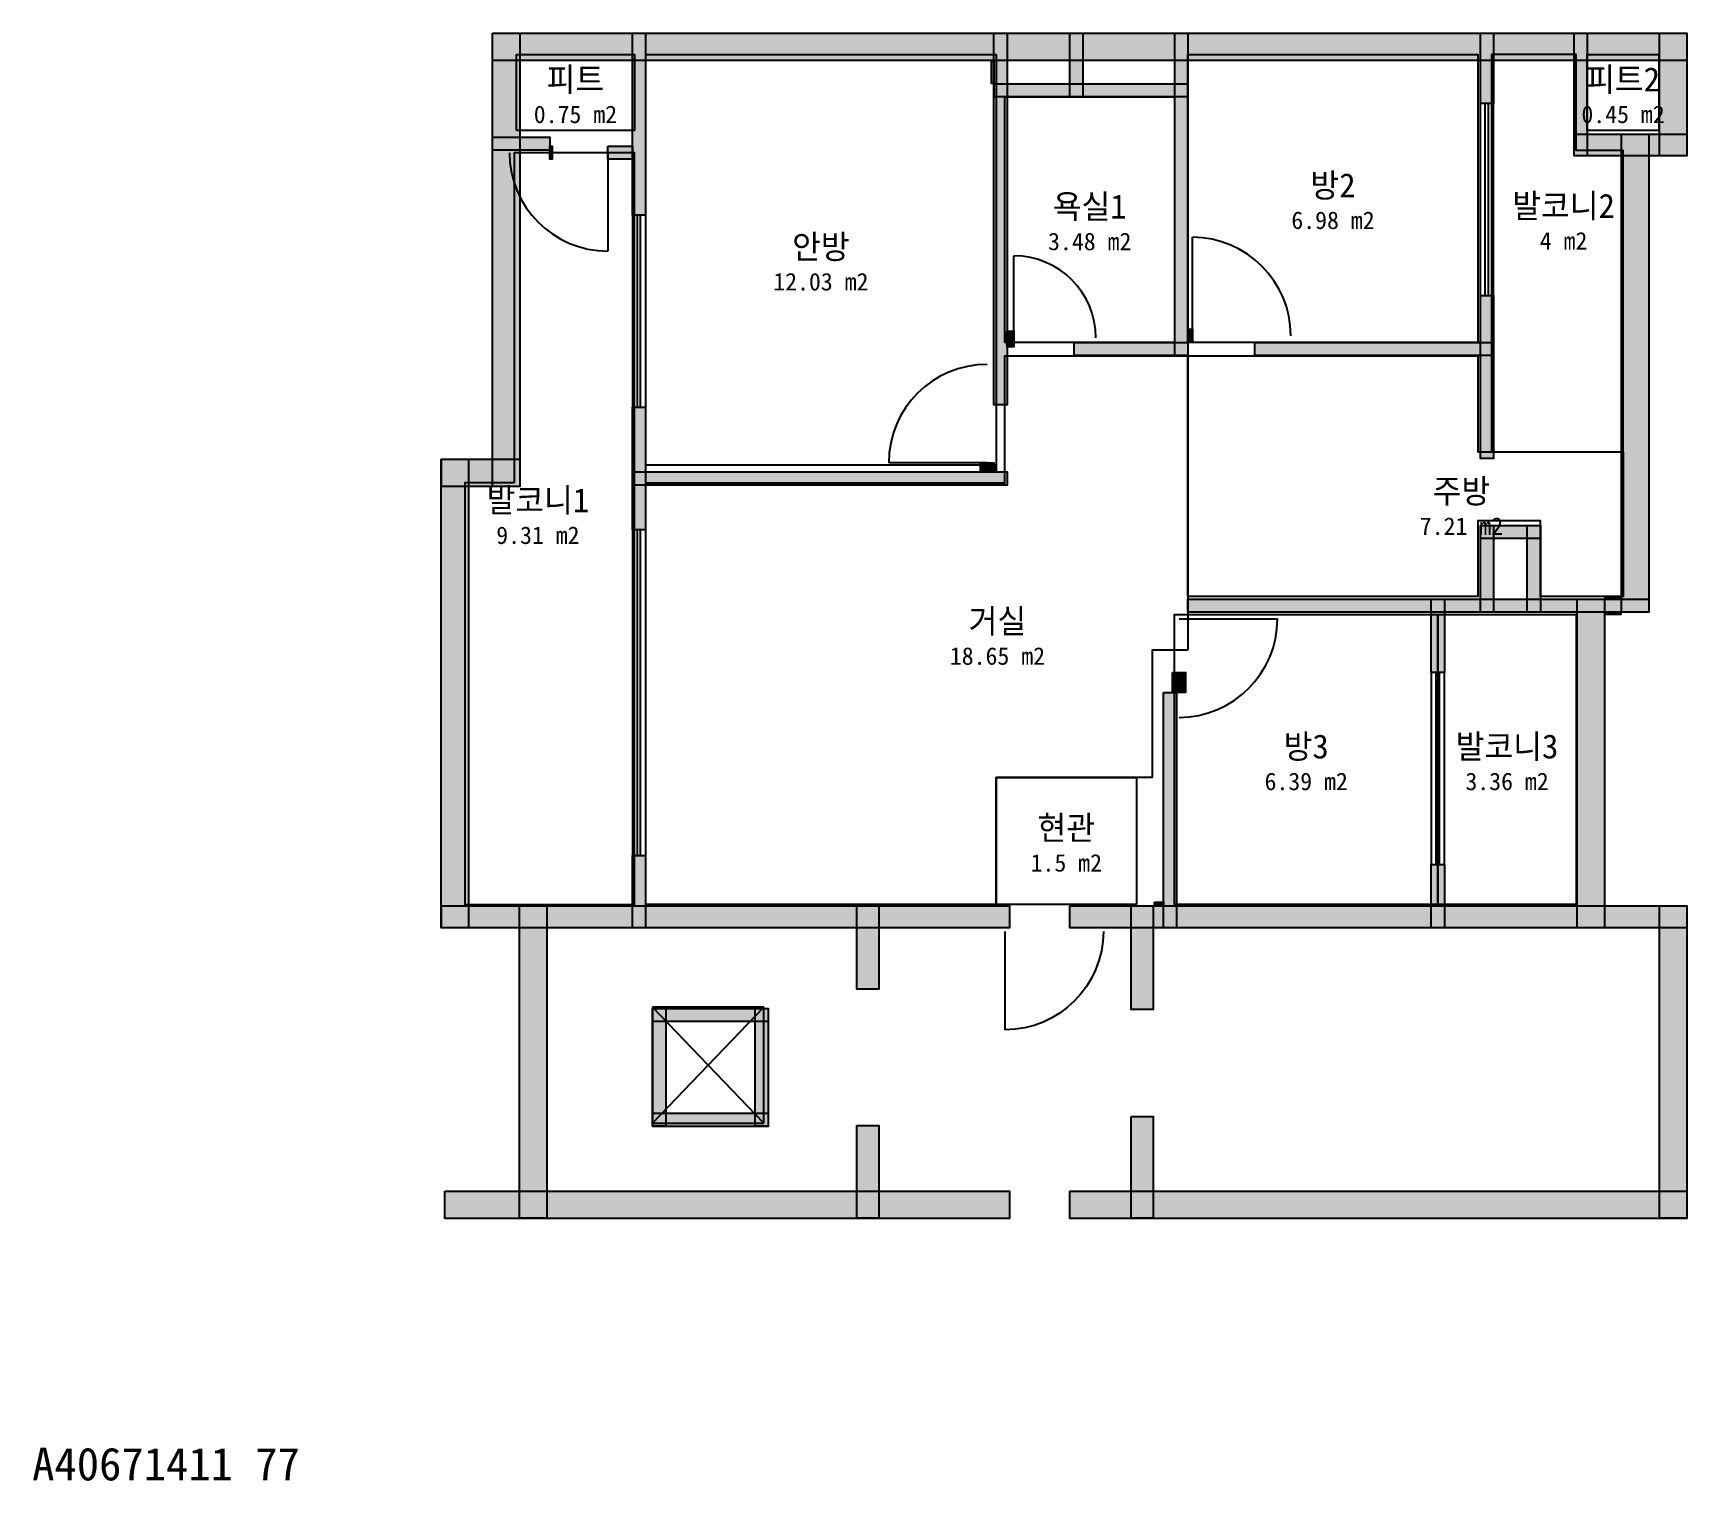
# Model space of a CAD drawing. Header units: millimetres. Extents: x 9 to 15135, y -905 to 12339.
import ezdxf
from ezdxf.enums import TextEntityAlignment as Align

# ---------------------------------------------------------------- set-up
doc = ezdxf.new("R2010")
doc.units = ezdxf.units.MM
for name, color, linetype in [('A-ANNO-TEXT', 7, 'Continuous'), ('A-AREA', 9, 'Continuous'), ('A-AREA-IDEN', 7, 'Continuous'), ('A-DOOR', 4, 'Continuous'), ('A-FLOR-EVTR', 8, 'Continuous'), ('A-GLAZ', 5, 'Continuous'), ('A-WALL-EXTR', 7, 'Continuous'), ('A-WALL-PATT', 8, 'Continuous'), ('A-WALL-PRTN', 8, 'Continuous'), ('A-WALL-STRC', 7, 'Continuous')]:
    doc.layers.add(name, color=color, linetype=linetype)

# ---------------------------------------------------------------- blocks, each defined once
blk = doc.blocks.new('JJ-DOOR-SWING')
blk.add_line((0, 0), (0, 1000))
blk.add_arc((0, 0), 1000, 0, 90)
at = {"flags": 1}
for tag, p in [('WIDTH', (0, -150)), ('TYPE', (0, -250))]:
    blk.add_attdef(tag, p, '', height=80, dxfattribs=at)
blk = doc.blocks.new('JJ-WIN-DOUBLE')
for p, q in [((1000, 500), (0, 500)), ((0, 500), (0, -500)), ((1000, -500), (1000, 500)), ((0, 120), (1000, 120)), ((0, -120), (1000, -120)), ((0, -500), (1000, -500))]:
    blk.add_line(p, q)
at = {"flags": 1}
for tag, p in [('WIDTH', (0, -700)), ('TYPE', (0, -800))]:
    blk.add_attdef(tag, p, '', height=80, dxfattribs=at)
blk = doc.blocks.new('JJ-EVTR')
for p, q in [((1000, 1000), (0, 1000)), ((0, 1000), (0, 0)), ((0, 0), (1000, 1000)), ((1000, 0), (0, 1000)), ((1000, 0), (1000, 1000)), ((0, 0), (1000, 0))]:
    blk.add_line(p, q)

msp = doc.modelspace()

# ---------------------------------------------------------------- linework, layer by layer
at = {"layer": 'A-AREA'}
for points in [[(4429, 11449), (4429, 12143), (5510, 12143), (5510, 11449)], [(8816, 8388), (5612, 8388), (5612, 12143), (8816, 12143)], [(13224, 9510), (10571, 9510), (10571, 12143), (13224, 12143)], [(13347, 12143), (13347, 8510), (14551, 8510), (14551, 11265), (14122, 11265), (14122, 12143)], [(14224, 11449), (14224, 12143), (14878, 12143), (14878, 11449)], [(8898, 9510), (8898, 11755), (10449, 11755), (10449, 9510)], [(4408, 8224), (3959, 8224), (3959, 4367), (5510, 4367), (5510, 11245), (4408, 11245)], [(10571, 6694), (10245, 6694), (10245, 5531), (8816, 5531), (8816, 4367), (5612, 4367), (5612, 8224), (8898, 8224), (8898, 9388), (10571, 9388)], [(14551, 8510), (14551, 7184), (13796, 7184), (13796, 7878), (13224, 7878), (13224, 7184), (10571, 7184), (10571, 9388), (13224, 9388), (13224, 8510)], [(12857, 4367), (10449, 4367), (10449, 7020), (12857, 7020)], [(12857, 4367), (12857, 7020), (14122, 7020), (14122, 4367)], [(10102, 4367), (8816, 4367), (8816, 5531), (10102, 5531)]]:
    msp.add_lwpolyline(points, close=True, dxfattribs=at)
at = {"layer": 'A-WALL-EXTR'}
for points in [[(4212, 12339), (15135, 12339), (15135, 12089), (4212, 12089)], [(4212, 12339), (4462, 12339), (4462, 8192), (4212, 8192)], [(14885, 12339), (15135, 12339), (15135, 11216), (14885, 11216)], [(8776, 12082), (8796, 12082), (8796, 11878), (8776, 11878)], [(14538, 11416), (14788, 11416), (14788, 7043), (14538, 7043)], [(8918, 9490), (8980, 9490), (8980, 9469), (8918, 9469)], [(3742, 8441), (3992, 8441), (3992, 4155), (3742, 4155)], [(3743, 8441), (4461, 8441), (4461, 8191), (3743, 8191)], [(8796, 8388), (8816, 8388), (8816, 8327), (8796, 8327)], [(14130, 7161), (14380, 7161), (14380, 4155), (14130, 4155)], [(14388, 7184), (14531, 7184), (14531, 7163), (14388, 7163)], [(14388, 7041), (14531, 7041), (14531, 7020), (14388, 7020)], [(10265, 4388), (10347, 4388), (10347, 4367), (10265, 4367)], [(4457, 4355), (4707, 4355), (4707, 1498), (4457, 1498)], [(14885, 4355), (15135, 4355), (15135, 1498), (14885, 1498)], [(3776, 1747), (8939, 1747), (8939, 1497), (3776, 1497)], [(9490, 1747), (15135, 1747), (15135, 1497), (9490, 1497)]]:
    msp.add_lwpolyline(points, close=True, dxfattribs=at)
at = {"layer": 'A-WALL-PATT', "color": 8}
for points in [[(4212, 12339), (15135, 12339), (4212, 12089), (15135, 12089)], [(4212, 12339), (4462, 12339), (4212, 8192), (4462, 8192)], [(5491, 12339), (5611, 12339), (5491, 10673), (5611, 10673)], [(8797, 12339), (8917, 12339), (8797, 8939), (8917, 8939)], [(9491, 12339), (9611, 12339), (9491, 11757), (9611, 11757)], [(10450, 12339), (10570, 12339), (10450, 9390), (10570, 9390)], [(13246, 12339), (13366, 12339), (13246, 11694), (13366, 11694)], [(14103, 12339), (14223, 12339), (14103, 11216), (14223, 11216)], [(14885, 12339), (15135, 12339), (14885, 11216), (15135, 11216)], [(8776, 12082), (8776, 11878), (8796, 11878)], [(8796, 11878), (8796, 12082), (8776, 12082)], [(8798, 11876), (10569, 11876), (8798, 11756), (10569, 11756)], [(4212, 11387), (4735, 11387), (4212, 11267), (4735, 11267)], [(14104, 11416), (15135, 11416), (14104, 11216), (15135, 11216)], [(14538, 11416), (14788, 11416), (14538, 7043), (14788, 7043)], [(4735, 11305), (4755, 11305), (4735, 11185), (4755, 11185)], [(5265, 11305), (5492, 11305), (5265, 11185), (5492, 11185)], [(13246, 9939), (13366, 9939), (13246, 8449), (13366, 8449)], [(8916, 9611), (8980, 9611), (8916, 9491), (8980, 9491)], [(10569, 9631), (10612, 9631), (10569, 9511), (10612, 9511)], [(8918, 9490), (8918, 9469), (8980, 9469)], [(8980, 9469), (8980, 9490), (8918, 9490)], [(9531, 9509), (10569, 9509), (9531, 9389), (10569, 9389)], [(11184, 9509), (13365, 9509), (11184, 9389), (13365, 9389)], [(5491, 8918), (5611, 8918), (5491, 7796), (5611, 7796)], [(3742, 8441), (3992, 8441), (3742, 4155), (3992, 4155)], [(3743, 8441), (4461, 8441), (3743, 8191), (4461, 8191)], [(5492, 8325), (8918, 8325), (5492, 8205), (8918, 8205)], [(8675, 8408), (8795, 8408), (8675, 8324), (8795, 8324)], [(8796, 8388), (8796, 8327), (8816, 8327)], [(8816, 8327), (8816, 8388), (8796, 8388)], [(13246, 7835), (13366, 7835), (13246, 7043), (13366, 7043)], [(13247, 7836), (13794, 7836), (13247, 7716), (13794, 7716)], [(13675, 7835), (13795, 7835), (13675, 7043), (13795, 7043)], [(10571, 7162), (14788, 7162), (10571, 7042), (14788, 7042)], [(12797, 7161), (12917, 7161), (12797, 6490), (12917, 6490)], [(14130, 7161), (14380, 7161), (14130, 4155), (14380, 4155)], [(14388, 7184), (14388, 7163), (14531, 7163)], [(14531, 7163), (14531, 7184), (14388, 7184)], [(14388, 7041), (14388, 7020), (14531, 7020)], [(14531, 7020), (14531, 7041), (14388, 7041)], [(10430, 6490), (10550, 6490), (10430, 6306), (10550, 6306)], [(10348, 6306), (10468, 6306), (10348, 4155), (10468, 4155)], [(5491, 4816), (5611, 4816), (5491, 4155), (5611, 4155)], [(12797, 4735), (12917, 4735), (12797, 4155), (12917, 4155)], [(10265, 4388), (10265, 4367), (10347, 4367)], [(10347, 4367), (10347, 4388), (10265, 4388)], [(3743, 4355), (8939, 4355), (3743, 4155), (8939, 4155)], [(4457, 4355), (4707, 4355), (4457, 1498), (4707, 1498)], [(7543, 4355), (7743, 4355), (7543, 3592), (7743, 3592)], [(9490, 4355), (15135, 4355), (9490, 4155), (15135, 4155)], [(10053, 4355), (10253, 4355), (10053, 3408), (10253, 3408)], [(14885, 4355), (15135, 4355), (14885, 1498), (15135, 1498)], [(5675, 3416), (5795, 3416), (5675, 2339), (5795, 2339)], [(5676, 3417), (6733, 3417), (5676, 3297), (6733, 3297)], [(6613, 3416), (6733, 3416), (6613, 2339), (6733, 2339)], [(5676, 2458), (6733, 2458), (5676, 2338), (6733, 2338)], [(10053, 2429), (10253, 2429), (10053, 1498), (10253, 1498)], [(7543, 2347), (7743, 2347), (7543, 1498), (7743, 1498)], [(3776, 1747), (8939, 1747), (3776, 1497), (8939, 1497)], [(9490, 1747), (15135, 1747), (9490, 1497), (15135, 1497)]]:
    msp.add_solid(points, dxfattribs=at)
at = {"layer": 'A-WALL-PRTN'}
for points in [[(5491, 12339), (5611, 12339), (5611, 10673), (5491, 10673)], [(8797, 12339), (8917, 12339), (8917, 8939), (8797, 8939)], [(9491, 12339), (9611, 12339), (9611, 11757), (9491, 11757)], [(10450, 12339), (10570, 12339), (10570, 9390), (10450, 9390)], [(13246, 12339), (13366, 12339), (13366, 11694), (13246, 11694)], [(14103, 12339), (14223, 12339), (14223, 11216), (14103, 11216)], [(8798, 11876), (10569, 11876), (10569, 11756), (8798, 11756)], [(4212, 11387), (4735, 11387), (4735, 11267), (4212, 11267)], [(4735, 11305), (4755, 11305), (4755, 11185), (4735, 11185)], [(5265, 11305), (5492, 11305), (5492, 11185), (5265, 11185)], [(13246, 9939), (13366, 9939), (13366, 8449), (13246, 8449)], [(8916, 9611), (8980, 9611), (8980, 9491), (8916, 9491)], [(10569, 9631), (10612, 9631), (10612, 9511), (10569, 9511)], [(9531, 9509), (10569, 9509), (10569, 9389), (9531, 9389)], [(11184, 9509), (13365, 9509), (13365, 9389), (11184, 9389)], [(5491, 8918), (5611, 8918), (5611, 7796), (5491, 7796)], [(5492, 8325), (8918, 8325), (8918, 8205), (5492, 8205)], [(8675, 8408), (8795, 8408), (8795, 8324), (8675, 8324)], [(13246, 7835), (13366, 7835), (13366, 7043), (13246, 7043)], [(13247, 7836), (13794, 7836), (13794, 7716), (13247, 7716)], [(13675, 7835), (13795, 7835), (13795, 7043), (13675, 7043)], [(10571, 7162), (14788, 7162), (14788, 7042), (10571, 7042)], [(12797, 7161), (12917, 7161), (12917, 6490), (12797, 6490)], [(10430, 6490), (10550, 6490), (10550, 6306), (10430, 6306)], [(10348, 6306), (10468, 6306), (10468, 4155), (10348, 4155)], [(5491, 4816), (5611, 4816), (5611, 4155), (5491, 4155)], [(12797, 4735), (12917, 4735), (12917, 4155), (12797, 4155)], [(5675, 3416), (5795, 3416), (5795, 2339), (5675, 2339)], [(5676, 3417), (6733, 3417), (6733, 3297), (5676, 3297)], [(6613, 3416), (6733, 3416), (6733, 2339), (6613, 2339)], [(5676, 2458), (6733, 2458), (6733, 2338), (5676, 2338)]]:
    msp.add_lwpolyline(points, close=True, dxfattribs=at)
at = {"layer": 'A-WALL-STRC'}
for points in [[(14104, 11416), (15135, 11416), (15135, 11216), (14104, 11216)], [(3743, 4355), (8939, 4355), (8939, 4155), (3743, 4155)], [(7543, 4355), (7743, 4355), (7743, 3592), (7543, 3592)], [(9490, 4355), (15135, 4355), (15135, 4155), (9490, 4155)], [(10053, 4355), (10253, 4355), (10253, 3408), (10053, 3408)], [(10053, 2429), (10253, 2429), (10253, 1498), (10053, 1498)], [(7543, 2347), (7743, 2347), (7743, 1498), (7543, 1498)]]:
    msp.add_lwpolyline(points, close=True, dxfattribs=at)

# ---------------------------------------------------------------- block references
at = {"layer": 'A-DOOR', "xscale": 0.9, "yscale": 0.9}
for p, rotation in [((5265, 11245), 180), ((8735, 8408), 90), ((10490, 6980), -90)]:
    msp.add_blockref('JJ-DOOR-SWING', p, dxfattribs=dict(at, rotation=rotation))
at = {"layer": 'A-DOOR'}
for p, xscale, yscale in [((10612, 9571), 0.9, 0.9), ((8980, 9551), 0.75, 0.75), ((8898, 4122), 0.9, -0.9)]:
    msp.add_blockref('JJ-DOOR-SWING', p, dxfattribs=dict(at, xscale=xscale, yscale=yscale))
at = {"layer": 'A-FLOR-EVTR', "xscale": 1.020408163265306, "yscale": 1.061224489795918}
msp.add_blockref('JJ-EVTR', (5673, 2367), dxfattribs=at)
at = {"layer": 'A-GLAZ', "yscale": 0.1224489795918367, "rotation": 90}
for p, xscale in [((13306, 9939), 1.755102040816328), ((5551, 8918), 1.755102040816326), ((5551, 4816), 2.979591836734694), ((12857, 4735), 1.755102040816326)]:
    msp.add_blockref('JJ-WIN-DOUBLE', p, dxfattribs=dict(at, xscale=xscale))

# ---------------------------------------------------------------- texts
at = {"layer": 'A-ANNO-TEXT'}
msp.add_text('A40671411 77', height=300, dxfattribs=at).set_placement((0, -900))
at = {"layer": 'A-AREA-IDEN'}
for s, height, p in [('피트', 220, (4969, 11916)), ('피트2', 220, (14551, 11916)), ('0.75 m2', 160, (4969, 11596)), ('0.45 m2', 160, (14551, 11596)), ('방2', 220, (11898, 10947)), ('발코니2', 220, (14007, 10759)), ('욕실1', 220, (9673, 10753)), ('6.98 m2', 160, (11898, 10627)), ('안방', 220, (7214, 10385)), ('3.48 m2', 160, (9673, 10433)), ('4 m2', 160, (14007, 10439)), ('12.03 m2', 160, (7214, 10065)), ('발코니1', 220, (4626, 8066)), ('주방', 220, (13073, 8149)), ('7.21 m2', 160, (13073, 7829)), ('9.31 m2', 160, (4626, 7746)), ('거실', 220, (8829, 6961)), ('18.65 m2', 160, (8829, 6641)), ('방3', 220, (11653, 5814)), ('발코니3', 220, (13490, 5814)), ('6.39 m2', 160, (11653, 5494)), ('3.36 m2', 160, (13490, 5494)), ('현관', 220, (9459, 5069)), ('1.5 m2', 160, (9459, 4749))]:
    msp.add_text(s, height=height, dxfattribs=at).set_placement(p, align=Align.MIDDLE_CENTER)

doc.saveas('drawing.dxf')
